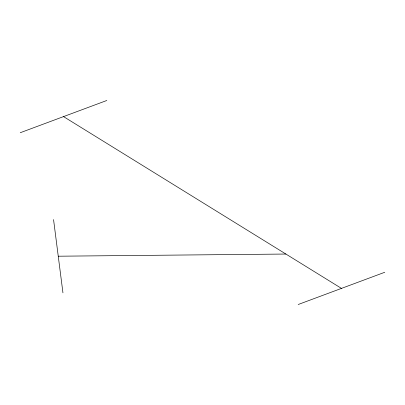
<?xml version="1.0" encoding="UTF-8"?>
<svg xmlns="http://www.w3.org/2000/svg" width="405" height="405" viewBox="0 0 405 405"><rect width="100%" height="100%" fill="white"/><g stroke="black" fill="none" stroke-linecap="round" stroke-linejoin="round"><path stroke-width="0.61" d="M20.25 132.719L106.799 100.491M298.201 304.509L384.75 272.281M58.249 256.208L285.884 254.041M63.524 116.605L341.476 288.395M53.556 219.596L62.947 292.825"/></g></svg>
